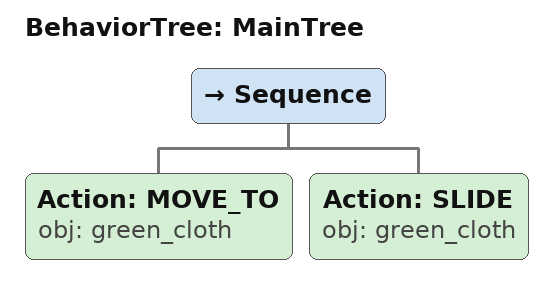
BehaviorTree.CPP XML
<root main_tree_to_execute="MainTree">
  <BehaviorTree ID="MainTree">
    <Sequence>
      <!-- Move to green_cloth -->
      <Action ID="MOVE_TO" obj="green_cloth" />
      <!-- Slide green_cloth -->
      <Action ID="SLIDE" obj="green_cloth" />
    </Sequence>
  </BehaviorTree>
</root>
